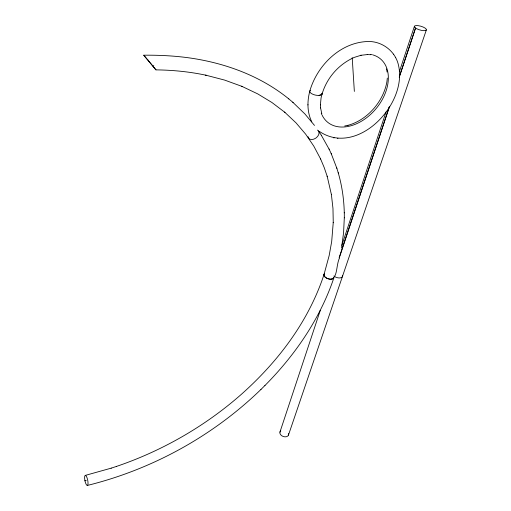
<?xml version="1.0" encoding="UTF-8"?>
<svg xmlns="http://www.w3.org/2000/svg" width="511" height="511" viewBox="0 0 511 511"><rect width="100%" height="100%" fill="white"/><g stroke="black" fill="none" stroke-linecap="round" stroke-linejoin="round"><path stroke-width="0.77" d="M344.318 217.501L343.577 232.754L341.527 247.976M311.799 121.861C307.079 112.42 307.098 101.261 309.781 91.233M307.935 104.966L307.948 104.627M387.319 78.068L386.929 81.619C383.563 101.338 367.39 120.194 347.755 125.393M324.645 273.602A5.219 2.906 17.3 0 0 325.462 277.435A5.219 2.906 17.3 0 0 331.658 279.134C337.771 276.336 336.008 265.503 339.528 257.87M149.908 62.591L143.763 55.201C163.137 55.035 182.574 56.229 201.609 59.959L201.954 60.03C233.316 66.123 263.874 78.637 288.792 98.898M319.075 95.397L321.713 94.465A6.285 2.644 12.5 0 0 322.007 93.213M321.713 94.465L321.694 94.561A6.279 2.472 15.1 0 0 321.962 93.392M324.025 274.484L329.173 255.538L331.69 241.505L333.255 222.355L333.255 222.7L332.968 208.418L331.364 194.276L331.415 194.646L327.155 176.154L327.264 176.525L324.185 167.499L320.461 158.646L320.627 159.01L313.799 146.14L305.68 134.195L296.061 122.908L284.621 112.113L284.934 112.382L271.941 102.513L257.748 93.909L241.709 86.263L242.067 86.416L224.578 80.074L205.729 75.155L206.074 75.232C190.073 71.834 173.734 70.154 157.388 69.898L155.912 69.822L143.763 55.207M309.915 90.677C317.369 65.223 340.492 42.241 368.003 41.506C382.343 41.097 395.891 51.598 398.606 65.791C407.324 104.576 357.189 157.011 319.413 131.436M279.919 432.165L320.282 310.369M341.853 245.286L386.022 111.998M399.576 71.106L414.44 26.24M339.1 257.902L389.388 106.671L339.726 256.465M399.449 76.426L415.545 28.028L399.225 77.199M332.329 278.987L331.658 279.134A5.212 2.823 18.6 0 1 325.501 277.332A5.212 2.823 18.6 0 1 324.664 273.551M323.993 274.567L322.511 278.974C306.702 323.712 277.499 361.967 242.15 393.623C205.984 425.689 162.619 450.753 116.559 466.39M288.447 435.136L426.346 29.957A6.247 1.942 16.3 0 0 418.145 25.652A6.247 1.942 16.3 0 0 416.682 28.725A6.247 1.942 16.3 0 0 426.346 29.957M333.357 278.489L333.926 277.735C320.167 318.647 295.141 355.075 264.89 385.562M87.298 485.45A5.123 1.412 78.5 0 0 87.049 477.791A5.123 1.412 78.5 0 0 84.602 478.028A5.123 1.412 78.5 0 0 87.298 485.45C152.265 469.417 212.959 436.03 261 389.414M260.917 389.497L264.973 385.479M333.376 278.438L331.658 279.134M111.155 468.172L116.655 466.358M111.251 468.14L85.318 475.396M344.727 125.974L348.036 125.316M152.68 65.823L153.217 65.804A7.186 2.868 10.8 0 0 153.817 65.753M147.328 59.589L147.883 59.595M370.475 54.722L367.249 54.543L367.626 54.536L360.779 55.303L361.105 55.245L354.206 57.417C337.541 64.84 325.047 79.914 321.074 97.914L320.397 104.883L320.403 104.551L320.557 107.955L320.506 107.597L321.815 113.832M333.747 137.868L334.124 137.906M337.573 138.283L337.937 138.328M292.79 102.257L304.952 114.01L314.501 125.438M288.479 98.629L293.11 102.519M150.279 62.923L155.996 69.898M321.31 135.23L329.205 149.34M318.455 130.893L321.54 135.575M393.483 54.16L393.706 54.517M395.45 57.392L395.667 57.743M331.179 153.556L336.87 168.33M329.033 148.969L331.352 153.92M338.212 172.718C342.472 187.352 344.42 202.618 344.318 217.852M336.755 167.953L338.327 173.088M386.495 68.87L387.095 72.006M352.207 57.698L354.353 91.431M344.273 212.538L344.273 212.895M86.231 480.449A272.05 194.008 -27.9 0 1 84.832 480.781M317.503 130.088A6.132 4.209 -36.3 0 1 315.855 138.098A6.132 4.209 -36.3 0 1 308.037 136.661M342.53 275.697A5.193 2.83 18.2 0 1 339.553 277.939A5.193 2.83 18.2 0 1 333.881 275.991M288.498 433.571A4.522 3.143 20.3 0 1 283.247 436.509A4.522 3.143 20.3 0 1 280.795 430.888M321.483 94.669A6.285 2.644 12.5 0 1 313.256 94.458A6.285 2.644 12.5 0 1 310.369 90.326M372.749 54.869A41.238 28.603 -50 0 1 375.892 108.862A41.238 28.603 -50 0 1 322.154 115.224M321.841 114.56A41.238 28.603 -50 0 1 321.272 113.174M370.532 54.358A41.238 28.603 -50 0 1 372.021 54.677"/></g></svg>
